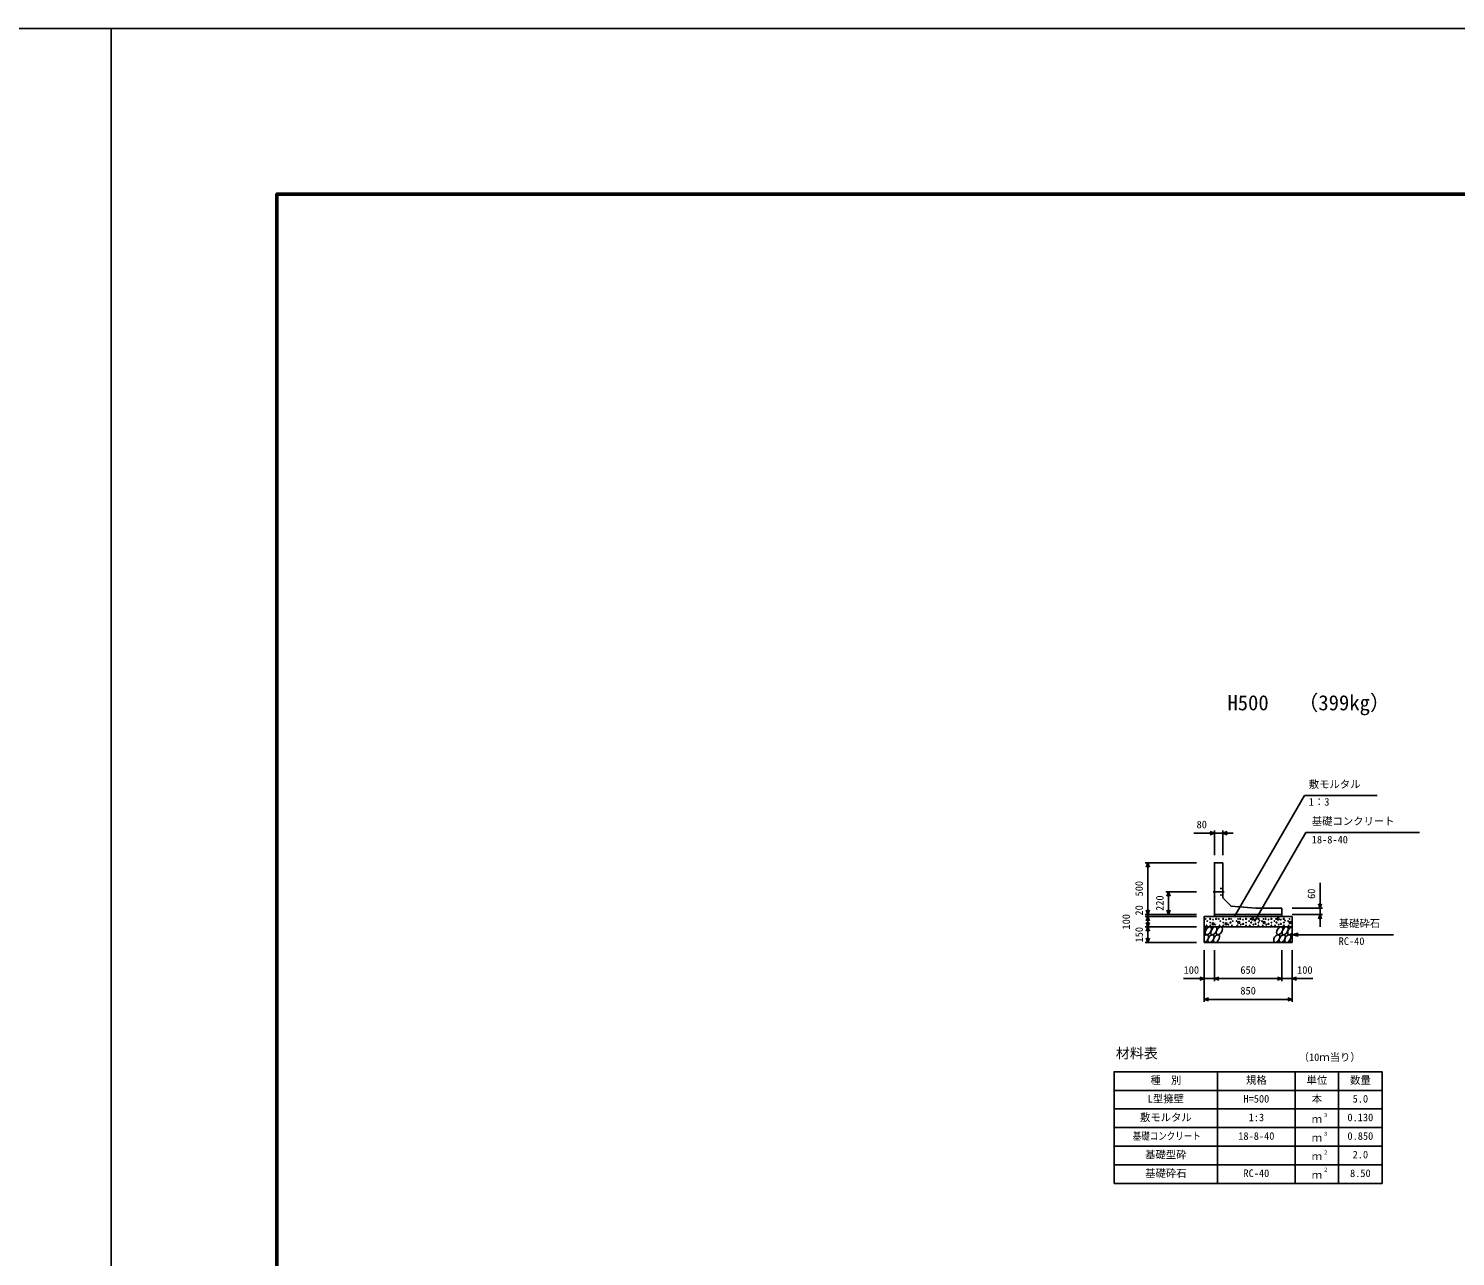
# Model space of a CAD drawing. Units: millimetres, scale not verified. Extents: x -67200 to 67200, y -23760 to 23760.
# Drawn here: x -800 to 12990, y 11888 to 23760 of the extents above; entities that cross this region are included whole.
import ezdxf
from ezdxf.enums import TextEntityAlignment as Align

# ---------------------------------------------------------------- set-up
doc = ezdxf.new("R2010")
doc.units = ezdxf.units.MM
doc.header["$LTSCALE"] = 80
doc.linetypes.add('CHAIN1', pattern=[8, 5, -1, 1, -1])
doc.linetypes.add('DOTTED', pattern=[1.75, 0.25, -1.5])
for name, color, linetype, lineweight in [('0-0_CENTER', 7, 'CHAIN1', 25), ('0-1_DIM', 7, 'Continuous', 25), ('0-2_Defpoints', 5, 'Continuous', 25), ('0-3_HATCH', 6, 'Continuous', 25), ('0-4_HYO', 3, 'Continuous', 25), ('0-5_HYO2', 4, 'Continuous', 25), ('0-6_OUTLINE', 1, 'Continuous', 25), ('0-7_OUTLINE2', 4, 'DOTTED', 25), ('0-8_TXT', 7, 'Continuous', 25), ('0-9_WAKU', 3, 'Continuous', 25)]:
    doc.layers.add(name, color=color, linetype=linetype, lineweight=lineweight)
doc.styles.add('ＭＳ ゴシック', font='')
doc.styles.get('ＭＳ ゴシック').set_extended_font_data('MS Gothic')

msp = doc.modelspace()

# ---------------------------------------------------------------- linework, layer by layer
at = {"layer": '0-0_CENTER'}
msp.add_line((10647.84, 15414.21), (10755.79, 15414.21), dxfattribs=at)
at = {"layer": '0-1_DIM'}
for p, q in [((10858.04, 15182.31), (11529.31, 16344.99)), ((12231.72, 16344.99), (11529.31, 16344.99)), ((10661.61, 16006.1), (10661.61, 15769.21)), ((10741.61, 16006.1), (10741.61, 15769.21)), ((10462.06, 15981.1), (10661.61, 15981.1)), ((10741.61, 15981.1), (10661.61, 15981.1)), ((10741.61, 15981.1), (10841.61, 15981.1)), ((11047.52, 15127.92), (11543.79, 15987.48)), ((12643.33, 15987.48), (11543.79, 15987.48)), ((9990.89, 15694.21), (10485.89, 15694.21)), ((10015.89, 15194.21), (10015.89, 15694.21)), ((11680.89, 15254.21), (11680.89, 15501.9)), ((10190.89, 15414.21), (10485.89, 15414.21)), ((10215.89, 15414.21), (10215.89, 15194.21)), ((9990.89, 15194.21), (10485.89, 15194.21)), ((9990.89, 15174.21), (10485.89, 15174.21)), ((10015.89, 15194.21), (10015.89, 15174.21)), ((10015.89, 15174.21), (10015.89, 15074.21)), ((11705.89, 15254.21), (11410.89, 15254.21)), ((11705.89, 15194.21), (11410.89, 15194.21)), ((11680.89, 15254.21), (11680.89, 15194.21)), ((11680.89, 15074.21), (11680.89, 15194.21)), ((9990.89, 15074.21), (10485.89, 15074.21)), ((10015.89, 15074.21), (10015.89, 14924.21)), ((9990.89, 14924.21), (10485.89, 14924.21)), ((11410.89, 14999.21), (11468.85, 15014.74)), ((12391.21, 14999.21), (11410.89, 14999.21)), ((11410.89, 14999.21), (11468.85, 14983.68)), ((10560.89, 14349.21), (10560.89, 14849.21)), ((10660.89, 14549.21), (10660.89, 14849.21)), ((11310.89, 14549.21), (11310.89, 14849.21)), ((11310.89, 14549.21), (11310.89, 14849.21)), ((11410.89, 14349.21), (11410.89, 14849.21)), ((10361.35, 14574.21), (10560.89, 14574.21)), ((10660.89, 14574.21), (10560.89, 14574.21)), ((11310.89, 14574.21), (10660.89, 14574.21)), ((11410.89, 14574.21), (11310.89, 14574.21)), ((11610.44, 14574.21), (11410.89, 14574.21)), ((11410.89, 14374.21), (10560.89, 14374.21))]:
    msp.add_line(p, q, dxfattribs=at)
for points in [[(10619.32, 15996.49), (10661.61, 15981.1), (10619.32, 15965.71)], [(10783.89, 15996.49), (10741.61, 15981.1), (10783.89, 15965.71)], [(10031.28, 15651.92), (10015.89, 15694.21), (10000.5, 15651.92)], [(10231.28, 15371.92), (10215.89, 15414.21), (10200.5, 15371.92)], [(10031.28, 15236.49), (10015.89, 15194.21), (10000.5, 15236.49)], [(10031.28, 15131.92), (10015.89, 15174.21), (10000.5, 15131.92)], [(10231.28, 15236.49), (10215.89, 15194.21), (10200.5, 15236.49)], [(11665.5, 15296.49), (11680.89, 15254.21), (11696.28, 15296.49)], [(11665.5, 15151.92), (11680.89, 15194.21), (11696.28, 15151.92)], [(10031.28, 15116.49), (10015.89, 15074.21), (10000.5, 15116.49)], [(10031.28, 15031.92), (10015.89, 15074.21), (10000.5, 15031.92)], [(10031.28, 14966.49), (10015.89, 14924.21), (10000.5, 14966.49)], [(10518.61, 14589.6), (10560.89, 14574.21), (10518.61, 14558.82)], [(10703.18, 14589.6), (10660.89, 14574.21), (10703.18, 14558.82)], [(11268.61, 14589.6), (11310.89, 14574.21), (11268.61, 14558.82)], [(11453.18, 14589.6), (11410.89, 14574.21), (11453.18, 14558.82)], [(10603.18, 14389.6), (10560.89, 14374.21), (10603.18, 14358.82)], [(11368.61, 14389.6), (11410.89, 14374.21), (11368.61, 14358.82)]]:
    msp.add_lwpolyline(points, dxfattribs=at)
at = {"layer": '0-2_Defpoints'}
for points in [[(-67200, -23760), (0, -23760), (0, 23760), (-67200, 23760)], [(0, -23760), (67200, -23760), (67200, 23760), (0, 23760)]]:
    msp.add_lwpolyline(points, close=True, dxfattribs=at)
at = {"layer": '0-3_HATCH'}
for centre, radius in [((10576.86, 15151.38), 2.5), ((10583.87, 15088.35), 2.5), ((10590.88, 15130.37), 2.5), ((10619.75, 15152.26), 5), ((10619.75, 15116.37), 2.5), ((10619.75, 15088.35), 2.5), ((10647.79, 15103.23), 10), ((10647.79, 15144.38), 2.5), ((10668.82, 15096.23), 2.5), ((10675.83, 15151.38), 5), ((10702.97, 15151.38), 2.5), ((10709.97, 15088.35), 2.5), ((10716.98, 15130.37), 2.5), ((10745.86, 15152.26), 5), ((10745.86, 15116.37), 2.5), ((10745.86, 15088.35), 2.5), ((10773.9, 15103.23), 10), ((10773.9, 15144.38), 2.5), ((10794.93, 15096.23), 2.5), ((10801.93, 15151.38), 5), ((10815.95, 15116.37), 5), ((10822.97, 15151.38), 2.5), ((10829.97, 15088.35), 2.5), ((10836.98, 15130.37), 2.5), ((10874.8, 15130.37), 2.5), ((10881.81, 15088.35), 2.5), ((10895.83, 15116.37), 10), ((10888.82, 15151.38), 2.5), ((10909.85, 15151.38), 5), ((10916.86, 15096.23), 2.5), ((10937.89, 15103.23), 5), ((10937.89, 15144.38), 2.5), ((10965.93, 15152.26), 5), ((10965.93, 15116.37), 2.5), ((10965.93, 15088.35), 2.5), ((10994.8, 15130.37), 2.5), ((11001.81, 15088.35), 2.5), ((11008.82, 15151.38), 2.5), ((11015.83, 15116.37), 5), ((11029.85, 15151.38), 10), ((11036.86, 15096.23), 2.5), ((11057.89, 15103.23), 5), ((11057.89, 15144.38), 2.5), ((11085.93, 15152.26), 5), ((11085.93, 15116.37), 2.5), ((11085.93, 15088.35), 2.5), ((11097.27, 15134.69), 2.5), ((11120.03, 15130.37), 2.5), ((11127.04, 15088.35), 2.5), ((11141.06, 15116.37), 10), ((11134.04, 15151.38), 2.5), ((11155.08, 15151.38), 5), ((11162.08, 15096.23), 2.5), ((11183.11, 15103.23), 5), ((11183.11, 15144.38), 2.5), ((11211.15, 15152.26), 5), ((11211.15, 15116.37), 2.5), ((11211.15, 15088.35), 2.5), ((11240.03, 15130.37), 2.5), ((11247.04, 15088.35), 2.5), ((11254.04, 15151.38), 2.5), ((11261.06, 15116.37), 5), ((11275.08, 15151.38), 10), ((11282.08, 15096.23), 2.5), ((11303.11, 15103.23), 5), ((11303.11, 15144.38), 2.5), ((11331.15, 15152.26), 5), ((11331.15, 15116.37), 2.5), ((11331.15, 15088.35), 2.5), ((11342.49, 15134.69), 2.5), ((11371.95, 15130.37), 2.5), ((11378.96, 15088.35), 2.5), ((11392.98, 15116.37), 10), ((11385.97, 15151.38), 2.5)]:
    msp.add_circle(centre, radius, dxfattribs=at)
for centre, start_param, end_param in [((10548.53, 15036.7), 4.385593, 6.67454438), ((11397.03, 15036.7), 0.33577149, 4.44118059), ((10573.85, 14961.71), 3.51114638, 7.548991), ((11422.35, 14961.71), 1.2110787, 3.56587337)]:
    msp.add_ellipse(centre, major_axis=(21.81, 35.31), ratio=0.5792, start_param=start_param, end_param=end_param, dxfattribs=at)
for centre in [(10601.74, 15036.7), (10654.95, 15036.7), (10708.15, 15036.7), (11290.62, 15036.7), (11343.83, 15036.7), (10627.06, 14961.71), (10680.27, 14961.71), (11262.73, 14961.71), (11315.94, 14961.71), (11369.15, 14961.71)]:
    msp.add_ellipse(centre, major_axis=(21.81, 35.31), ratio=0.5792, dxfattribs=at)
at = {"layer": '0-4_HYO'}
for p, q in [((10690.89, 13674.21), (10690.89, 12594.21)), ((11440.89, 13674.21), (11440.89, 12594.21)), ((11860.89, 13674.21), (11860.89, 12594.21)), ((9690.89, 13494.21), (12280.89, 13494.21))]:
    msp.add_line(p, q, dxfattribs=at)
msp.add_lwpolyline([(9690.89, 12594.21), (12280.89, 12594.21), (12280.89, 13674.21), (9690.89, 13674.21)], close=True, dxfattribs=at)
at = {"layer": '0-5_HYO2'}
for p, q in [((9690.89, 13314.21), (12280.89, 13314.21)), ((9690.89, 13134.21), (12280.89, 13134.21)), ((9690.89, 12954.21), (12280.89, 12954.21)), ((9690.89, 12774.21), (12280.89, 12774.21))]:
    msp.add_line(p, q, dxfattribs=at)
at = {"layer": '0-6_OUTLINE'}
for p, q in [((10740.89, 15694.21), (10740.89, 15354.21)), ((10660.89, 15194.21), (11310.89, 15194.21)), ((11310.89, 15254.21), (11060.89, 15254.21)), ((11310.89, 15254.21), (11310.89, 15174.21)), ((11410.89, 15174.21), (11410.89, 14924.21)), ((11410.89, 15074.21), (10560.89, 15074.21)), ((11410.89, 14924.21), (10560.89, 14924.21))]:
    msp.add_line(p, q, dxfattribs=at)
for points in [[(10660.89, 15174.21), (10660.89, 15694.21), (10740.89, 15694.21)], [(10740.89, 15354.21), (10820.89, 15274.21), (11060.89, 15254.21)], [(11410.89, 15174.21), (10560.89, 15174.21), (10560.89, 14924.21)]]:
    msp.add_lwpolyline(points, dxfattribs=at)
at = {"layer": '0-7_OUTLINE2'}
for p, q in [((10665.39, 15454.21), (10660.89, 15458.71)), ((10736.39, 15444.21), (10665.39, 15454.21)), ((10736.39, 15444.21), (10740.89, 15448.71)), ((10665.39, 15374.21), (10660.89, 15369.71)), ((10736.39, 15384.21), (10665.39, 15374.21)), ((10736.39, 15384.21), (10740.89, 15379.71))]:
    msp.add_line(p, q, dxfattribs=at)
at = {"layer": '0-9_WAKU', "lineweight": 50}
msp.add_lwpolyline([(1600, -22160), (65600, -22160), (65600, 22160), (1600, 22160)], close=True, dxfattribs=at)

# ---------------------------------------------------------------- texts
at = {"layer": '0-1_DIM', "style": 'ＭＳ ゴシック'}
for s, p in [('敷モルタル', (11572.16, 16394.99)), ('1：3', (11572.16, 16224.87)), ('基礎コンクリート', (11601.05, 16037.48)), ('80', (10487.97, 16006.1)), ('18-8-40', (11601.05, 15859.85)), ('基礎砕石', (11861.15, 15049.21)), ('RC-40', (11861.15, 14877.83)), ('100', (10362.25, 14599.21)), ('650', (10910.89, 14599.21)), ('100', (11459.53, 14599.21)), ('850', (10910.89, 14399.21))]:
    msp.add_text(s, height=73.31, dxfattribs=at).set_placement(p, align=Align.BOTTOM_LEFT)
for s, p in [('500', (9990.89, 15369.21)), ('220', (10190.89, 15229.21)), ('60', (11655.89, 15344.85)), ('100', (9865.89, 15049.21)), ('20', (9990.89, 15184.27)), ('150', (9990.89, 14924.21))]:
    msp.add_text(s, height=73.31, rotation=90, dxfattribs=at).set_placement(p, align=Align.BOTTOM_LEFT)
at = {"layer": '0-8_TXT', "style": 'ＭＳ ゴシック'}
for s, height, p in [('H500', 146.6, (10785.89, 17124.45)), ('（399kg）', 146.6, (11464.51, 17124.45)), ('材料表', 98.97, (9707.56, 13774.21)), ('（10ｍ当り）', 73.31, (11474.22, 13755.87)), ('種\u3000別', 73.31, (10040.89, 13534.21)), ('規格', 73.31, (10965.89, 13534.21)), ('単位', 73.31, (11550.89, 13534.21)), ('数量', 73.31, (11970.89, 13534.21)), ('L型擁壁', 73.31, (10015.89, 13354.21)), ('H=500', 73.31, (10940.89, 13354.21)), ('本', 73.31, (11600.89, 13354.21)), ('5.0', 73.31, (11995.89, 13354.21)), ('敷モルタル', 73.31, (9940.89, 13174.21)), ('1:3', 73.31, (10990.89, 13174.21)), ('３', 36.66, (11710.13, 13224.82)), ('0.130', 73.31, (11945.89, 13174.21)), ('ｍ', 73.31, (11600.89, 13157.54)), ('18-8-40', 73.31, (10890.89, 12994.21)), ('ｍ', 73.31, (11600.89, 12977.54)), ('３', 36.66, (11710.13, 13044.82)), ('0.850', 73.31, (11945.89, 12994.21)), ('基礎型砕', 73.31, (9990.89, 12814.21)), ('ｍ', 73.31, (11600.89, 12797.54)), ('２', 36.66, (11710.13, 12864.82)), ('2.0', 73.31, (11995.89, 12814.21)), ('基礎砕石', 73.31, (9990.89, 12634.21)), ('RC-40', 73.31, (10940.89, 12634.21)), ('ｍ', 73.31, (11600.89, 12617.54)), ('２', 36.66, (11710.13, 12698.15)), ('8.50', 73.31, (11970.89, 12634.21))]:
    msp.add_text(s, height=height, dxfattribs=at).set_placement(p, align=Align.BOTTOM_LEFT)
at = {"layer": '0-8_TXT', "style": 'ＭＳ ゴシック', "width": 0.8}
msp.add_text('基礎コンクリート', height=73.31, dxfattribs=at).set_placement((9870.89, 12994.21), align=Align.BOTTOM_LEFT)

doc.saveas('drawing.dxf')
